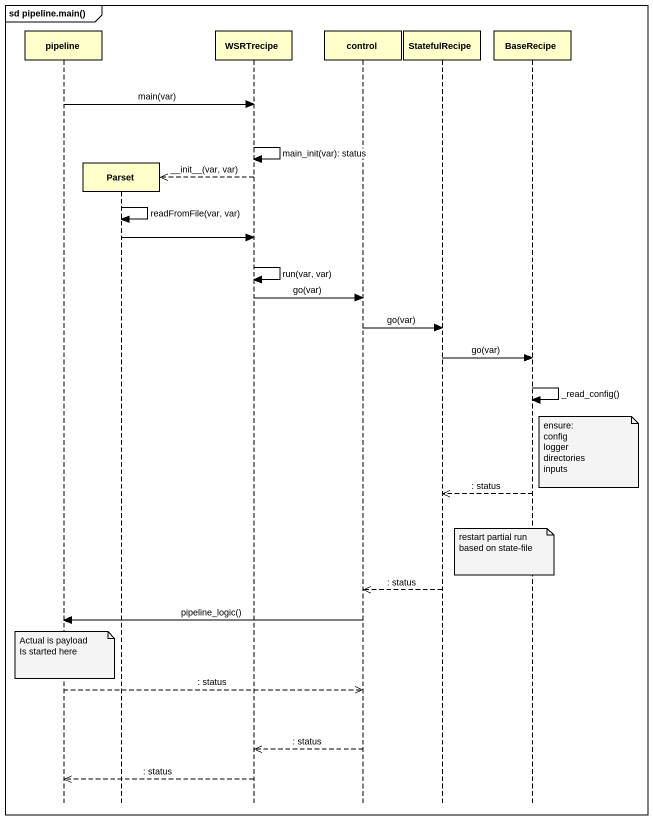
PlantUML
@startuml
mainframe sd pipeline.main()
hide footbox
participant pipeline
participant Parset
participant WSRTrecipe
participant "control" as control_
participant StatefulRecipe
participant BaseRecipe

pipeline -> WSRTrecipe : main(var)
WSRTrecipe -> WSRTrecipe : main_init(var): status
WSRTrecipe -->> Parset ** : ~__init~__(var, var)
Parset -> Parset : readFromFile(var, var)
Parset -> WSRTrecipe
WSRTrecipe -> WSRTrecipe : run(var, var)
WSRTrecipe -> control_ : go(var)
control_ -> StatefulRecipe : go(var)
StatefulRecipe -> BaseRecipe : go(var)
BaseRecipe -> BaseRecipe : _read_config()
note right of BaseRecipe
  ensure:
  config
  logger
  directories
  inputs
end note
BaseRecipe -->> StatefulRecipe : : status
note over BaseRecipe
  restart partial run
  based on state-file
end note
StatefulRecipe -->> control_ : : status
control_ -> pipeline : pipeline_logic()
note over pipeline
  Actual is payload
  Is started here
end note
pipeline -->> control_ : : status
control_ -->> WSRTrecipe : : status
WSRTrecipe -->> pipeline : : status
@enduml
